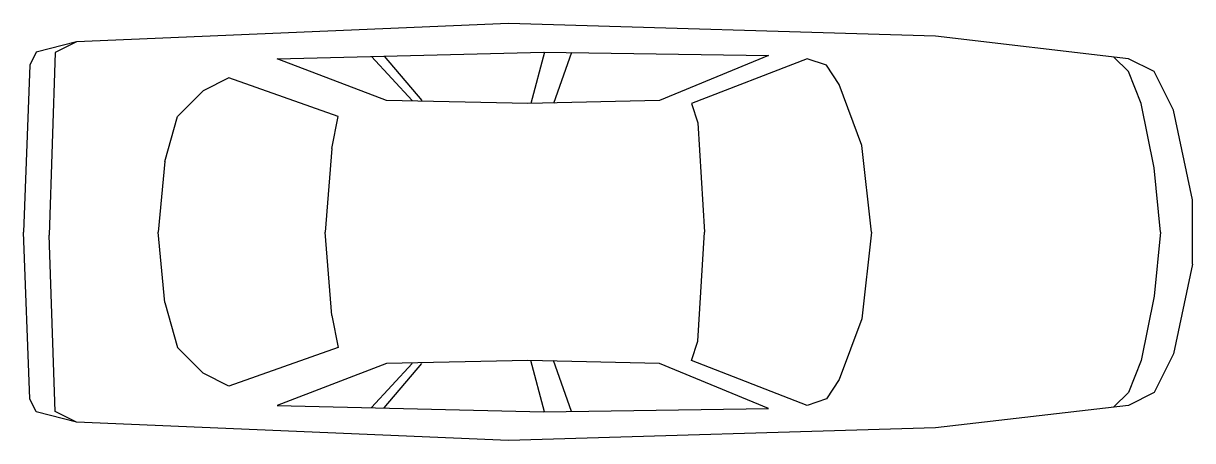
# Model space of a CAD drawing. Header units: millimetres. Extents: x -3289.79 to -3285.43, y 1886.53 to 1888.09.
import ezdxf

# ---------------------------------------------------------------- set-up
doc = ezdxf.new("R2010")
doc.units = ezdxf.units.MM
doc.header["$LTSCALE"] = 10
doc.layers.add('Veículos', color=2, linetype='Continuous')

msp = doc.modelspace()

# ---------------------------------------------------------------- linework, layer by layer
at = {"layer": 'Veículos'}
for p, q in [((-3287.983, 1888.0851), (-3289.5969, 1888.0162)), ((-3286.387, 1888.0371), (-3287.983, 1888.0851)), ((-3285.667, 1887.9531), (-3286.387, 1888.0371)), ((-3289.5969, 1888.0162), (-3289.747, 1887.9771)), ((-3289.5969, 1888.0162), (-3289.6762, 1887.9765)), ((-3289.747, 1887.9771), (-3289.771, 1887.9291)), ((-3289.6762, 1887.9765), (-3289.699, 1887.2931)), ((-3288.847, 1887.9531), (-3287.851, 1887.9771)), ((-3288.439, 1887.7971), (-3288.847, 1887.9531)), ((-3288.4943, 1887.9611), (-3288.343, 1887.7971)), ((-3288.4466, 1887.9621), (-3288.307, 1887.7971)), ((-3287.8478, 1887.9771), (-3287.899, 1887.7851)), ((-3287.851, 1887.9771), (-3287.011, 1887.9651)), ((-3287.7477, 1887.9758), (-3287.815, 1887.7851)), ((-3287.011, 1887.9651), (-3287.419, 1887.7971)), ((-3286.867, 1887.9531), (-3287.299, 1887.7851)), ((-3286.795, 1887.9291), (-3286.867, 1887.9531)), ((-3285.667, 1887.9051), (-3285.7207, 1887.9588)), ((-3285.571, 1887.9051), (-3285.667, 1887.9531)), ((-3289.771, 1887.9291), (-3289.795, 1887.3051)), ((-3286.747, 1887.8571), (-3286.795, 1887.9291)), ((-3285.619, 1887.7851), (-3285.667, 1887.9051)), ((-3285.499, 1887.7611), (-3285.571, 1887.9051)), ((-3289.027, 1887.8811), (-3289.123, 1887.8331)), ((-3288.619, 1887.7371), (-3289.027, 1887.8811)), ((-3286.663, 1887.6291), (-3286.747, 1887.8571)), ((-3289.219, 1887.7371), (-3289.123, 1887.8331)), ((-3287.911, 1887.7851), (-3288.439, 1887.7971)), ((-3287.419, 1887.7971), (-3287.911, 1887.7851)), ((-3287.299, 1887.7851), (-3287.275, 1887.7131)), ((-3285.571, 1887.5451), (-3285.619, 1887.7851)), ((-3289.267, 1887.5691), (-3289.219, 1887.7371)), ((-3288.643, 1887.6171), (-3288.619, 1887.7371)), ((-3285.427, 1887.4251), (-3285.499, 1887.7611)), ((-3287.275, 1887.7131), (-3287.251, 1887.3051)), ((-3288.643, 1887.6171), (-3288.667, 1887.3051)), ((-3286.627, 1887.3051), (-3286.663, 1887.6291)), ((-3289.267, 1887.5691), (-3289.291, 1887.3051)), ((-3285.547, 1887.3051), (-3285.571, 1887.5451)), ((-3285.427, 1887.1851), (-3285.427, 1887.4251)), ((-3289.771, 1886.6811), (-3289.795, 1887.3051)), ((-3289.6762, 1886.6337), (-3289.699, 1887.2931)), ((-3289.267, 1887.0411), (-3289.291, 1887.3051)), ((-3288.643, 1886.9931), (-3288.667, 1887.3051)), ((-3287.275, 1886.8971), (-3287.251, 1887.3051)), ((-3286.627, 1887.3051), (-3286.663, 1886.9811)), ((-3285.547, 1887.3051), (-3285.571, 1887.0651)), ((-3285.427, 1887.1851), (-3285.499, 1886.8491)), ((-3285.571, 1887.0651), (-3285.619, 1886.8251)), ((-3289.267, 1887.0411), (-3289.219, 1886.8731)), ((-3288.643, 1886.9931), (-3288.619, 1886.8731)), ((-3286.663, 1886.9811), (-3286.747, 1886.7531)), ((-3287.299, 1886.8251), (-3287.275, 1886.8971)), ((-3289.219, 1886.8731), (-3289.123, 1886.7771)), ((-3288.619, 1886.8731), (-3289.027, 1886.7291)), ((-3285.499, 1886.8491), (-3285.571, 1886.7051)), ((-3288.439, 1886.8131), (-3288.847, 1886.6571)), ((-3288.4943, 1886.6492), (-3288.343, 1886.8131)), ((-3288.4466, 1886.6481), (-3288.307, 1886.8131)), ((-3287.911, 1886.8251), (-3288.439, 1886.8131)), ((-3287.419, 1886.8131), (-3287.911, 1886.8251)), ((-3287.8478, 1886.6332), (-3287.899, 1886.8251)), ((-3287.7477, 1886.6345), (-3287.815, 1886.8251)), ((-3287.011, 1886.6451), (-3287.419, 1886.8131)), ((-3286.867, 1886.6571), (-3287.299, 1886.8251)), ((-3285.619, 1886.8251), (-3285.667, 1886.7051)), ((-3289.027, 1886.7291), (-3289.123, 1886.7771)), ((-3286.747, 1886.7531), (-3286.795, 1886.6811)), ((-3289.747, 1886.6331), (-3289.771, 1886.6811)), ((-3286.795, 1886.6811), (-3286.867, 1886.6571)), ((-3285.667, 1886.7051), (-3285.7207, 1886.6514)), ((-3285.571, 1886.7051), (-3285.667, 1886.6571)), ((-3289.5969, 1886.5941), (-3289.747, 1886.6331)), ((-3289.5969, 1886.5941), (-3289.6762, 1886.6337)), ((-3288.847, 1886.6571), (-3287.851, 1886.6331)), ((-3287.851, 1886.6331), (-3287.011, 1886.6451)), ((-3285.667, 1886.6571), (-3286.387, 1886.5731)), ((-3287.983, 1886.5251), (-3289.5969, 1886.5941)), ((-3286.387, 1886.5731), (-3287.983, 1886.5251))]:
    msp.add_line(p, q, dxfattribs=at)

doc.saveas('drawing.dxf')
